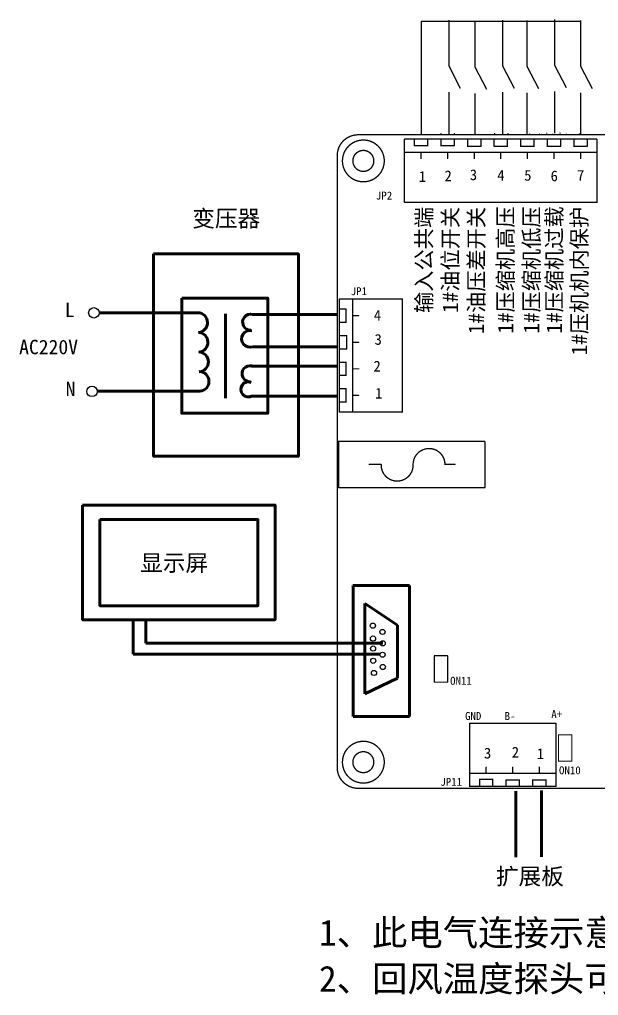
# Model space of a CAD drawing. Header units: millimetres. Extents: x -277 to 107, y 1682 to 1883.
# Drawn here: x -277.2 to -165.6, y 1681.7 to 1870 of the extents above; entities that cross this region are included whole.
import ezdxf
from ezdxf.enums import TextEntityAlignment as Align

# ---------------------------------------------------------------- set-up
doc = ezdxf.new("R2010")
doc.units = ezdxf.units.MM
doc.linetypes.add('ACAD_ISO07W100', pattern=[3, 0, -3])
for name, color, linetype in [('BOTTOMSOLDER', 250, 'Continuous'), ('KEEPOUTLAYER', 250, 'Continuous'), ('MECHANICAL1', 251, 'Continuous'), ('TOPOVERLAY', 250, 'Continuous')]:
    doc.layers.add(name, color=color, linetype=linetype)
doc.styles.get("Standard").update_dxf_attribs({"font": ''})
doc.styles.add('宋体', font='')
doc.styles.get('Standard').set_extended_font_data('SimSun')
doc.styles.get('宋体').set_extended_font_data('SimSun')

msp = doc.modelspace()

# ---------------------------------------------------------------- linework, layer by layer
at = {"layer": 'BOTTOMSOLDER', "color": 0, "linetype": 'Continuous'}
for p, q in [((-199.75, 1869.64), (-199.75, 1847.74)), ((-199.75, 1869.64), (-169.01, 1869.64)), ((-194.44, 1869.84), (-194.44, 1861.05)), ((-189.39, 1869.64), (-189.39, 1860.85)), ((-184.08, 1869.84), (-184.08, 1861.05)), ((-179.36, 1869.77), (-179.36, 1860.98)), ((-174.05, 1869.97), (-174.05, 1861.17)), ((-169.01, 1869.77), (-169.01, 1860.98)), ((-194.44, 1861.05), (-194.44, 1861.05)), ((-194.44, 1861.05), (-192.2, 1856.73)), ((-189.39, 1860.85), (-187.16, 1856.53)), ((-184.08, 1861.05), (-181.85, 1856.73)), ((-184.08, 1861.05), (-184.08, 1861.05)), ((-179.36, 1860.98), (-177.12, 1856.66)), ((-174.05, 1861.17), (-171.81, 1856.86)), ((-174.05, 1861.17), (-174.05, 1861.17)), ((-169.01, 1860.98), (-166.77, 1856.66)), ((-194.44, 1855.93), (-194.44, 1847.94)), ((-192.2, 1856.73), (-192.2, 1856.73)), ((-184.08, 1855.93), (-184.08, 1847.94)), ((-181.85, 1856.73), (-181.85, 1856.73)), ((-174.05, 1856.06), (-174.05, 1848.06)), ((-171.81, 1856.86), (-171.81, 1856.86)), ((-189.39, 1855.73), (-189.39, 1847.74)), ((-179.36, 1855.86), (-179.36, 1847.87)), ((-169.01, 1855.86), (-169.01, 1847.87))]:
    msp.add_line(p, q, dxfattribs=at)
at = {"layer": 'BOTTOMSOLDER', "color": 0, "linetype": 'Continuous', "lineweight": 80}
for p, q in [((-261.77, 1813.43), (-261.77, 1813.43)), ((-242.75, 1813.43), (-261.77, 1813.43)), ((-237.44, 1813.23), (-237.44, 1796.95)), ((-232.21, 1813.1), (-215.93, 1813.1)), ((-232.21, 1806.87), (-215.93, 1806.87)), ((-232.47, 1803.09), (-215.8, 1803.09)), ((-242.39, 1798.27), (-262.18, 1798.27)), ((-232.33, 1797.36), (-216, 1797.36)), ((-202, 1760.81), (-212.89, 1760.81)), ((-212.89, 1760.81), (-212.88, 1760.56)), ((-212.88, 1760.56), (-212.88, 1735.56)), ((-202, 1735.56), (-202, 1760.81)), ((-204.33, 1753.14), (-210.6, 1757.32)), ((-210.6, 1757.32), (-210.6, 1756.37)), ((-210.6, 1756.37), (-210.6, 1739.93)), ((-255.23, 1751.82), (-255.23, 1754.2)), ((-252.83, 1749.66), (-252.83, 1754.2)), ((-204.33, 1742.97), (-204.33, 1753.14)), ((-255.23, 1747.56), (-255.23, 1751.82)), ((-207.16, 1749.66), (-252.83, 1749.66)), ((-253.62, 1747.56), (-255.23, 1747.56)), ((-253.62, 1747.56), (-207.67, 1747.56)), ((-210.6, 1739.93), (-204.33, 1742.97)), ((-212.88, 1735.56), (-202, 1735.56)), ((-181.51, 1721.14), (-181.51, 1708.4)), ((-176.54, 1721.3), (-176.54, 1708.47))]:
    msp.add_line(p, q, dxfattribs=at)
for points in [[(-251.33, 1824.77), (-223.4, 1824.77), (-223.4, 1785.74), (-251.33, 1785.74)], [(-245.89, 1816.26), (-229.32, 1816.26), (-229.32, 1794.02), (-245.89, 1794.02)], [(-265.01, 1776.31), (-227.91, 1776.31), (-227.91, 1754.2), (-265.01, 1754.2)], [(-261.67, 1773.52), (-231.21, 1773.52), (-231.21, 1756.92), (-261.67, 1756.92)]]:
    msp.add_lwpolyline(points, close=True, dxfattribs=at)
at = {"layer": 'BOTTOMSOLDER', "color": 0, "linetype": 'Continuous'}
for centre, radius in [((-262.82, 1813.4), 1.01), ((-263.18, 1798.25), 1.01), ((-209.05, 1753.06), 0.498), ((-209.05, 1753.06), 0.498), ((-207.21, 1751.86), 0.498), ((-207.21, 1751.86), 0.498), ((-209.03, 1750.59), 0.498), ((-209.02, 1748.65), 0.498), ((-209.02, 1748.65), 0.498), ((-207.16, 1749.66), 0.498), ((-208.98, 1746.3), 0.498), ((-207.18, 1747.46), 0.498), ((-207.18, 1747.46), 0.498), ((-207.14, 1745.1), 0.498), ((-208.84, 1743.95), 0.498)]:
    msp.add_circle(centre, radius, dxfattribs=at)
at = {"layer": 'BOTTOMSOLDER', "color": 0, "linetype": 'Continuous', "lineweight": 80}
for centre, radius, start, end in [((-242.83, 1811.52), 1.91, 274.7493, 87.719), ((-232.6, 1811.59), 1.56, 75.508, 271.1748), ((-242.76, 1807.73), 1.91, 274.7493, 87.719), ((-232.76, 1808.37), 1.6, 77.2834, 290.2157), ((-242.67, 1803.94), 1.91, 274.7493, 87.719), ((-232.72, 1801.65), 1.56, 75.508, 271.1748), ((-242.55, 1800.17), 1.91, 274.7493, 87.719), ((-233.05, 1798.63), 1.46, 69.0435, 299.6845)]:
    msp.add_arc(centre, radius, start, end, dxfattribs=at)
at = {"layer": 'KEEPOUTLAYER', "color": 0, "const_width": 0.256}
for points in [[(-215.93, 1843.71, -0.414214), (-211.9, 1847.74)], [(-211.9, 1721.7, -0.414214), (-215.93, 1725.73)]]:
    msp.add_lwpolyline(points, format="xyb", dxfattribs=at)
at = {"layer": 'KEEPOUTLAYER', "color": 0}
for points, const_width in [([(-206.86, 1842.7, 1), (-214.92, 1842.7, 1)], 0.256), ([(-215.99, 1843.71, 1), (-215.87, 1843.71, 1)], 0.128), ([(-215.99, 1843.71, 1), (-215.87, 1843.71, 1)], 0.128), ([(-214.99, 1842.7, 1), (-214.86, 1842.7, 1)], 0.128), ([(-206.92, 1842.7, 1), (-206.79, 1842.7, 1)], 0.128), ([(-206.86, 1726.74, 1), (-214.92, 1726.74, 1)], 0.256), ([(-214.99, 1726.74, 1), (-214.86, 1726.74, 1)], 0.128), ([(-206.92, 1726.74, 1), (-206.79, 1726.74, 1)], 0.128), ([(-211.96, 1721.7, 1), (-211.83, 1721.7, 1)], 0.128), ([(-211.96, 1721.7, 1), (-211.83, 1721.7, 1)], 0.128)]:
    msp.add_lwpolyline(points, format="xyb", close=True, dxfattribs=dict(at, const_width=const_width))
at = {"layer": 'KEEPOUTLAYER', "color": 0, "const_width": 0.256}
for points in [[(-211.9, 1847.74), (82.53, 1847.74)], [(-215.93, 1725.73), (-215.93, 1843.71)], [(-211.9, 1721.7), (82.53, 1721.7)]]:
    msp.add_lwpolyline(points, dxfattribs=at)
at = {"layer": 'MECHANICAL1', "color": 0}
for points, const_width in [([(-208.87, 1842.7, 1), (-212.91, 1842.7, 1)], 0.256), ([(-212.97, 1842.7, 1), (-212.84, 1842.7, 1)], 0.128), ([(-208.94, 1842.7, 1), (-208.81, 1842.7, 1)], 0.128), ([(-208.87, 1726.74, 1), (-212.91, 1726.74, 1)], 0.256), ([(-212.97, 1726.74, 1), (-212.84, 1726.74, 1)], 0.128), ([(-208.94, 1726.74, 1), (-208.81, 1726.74, 1)], 0.128)]:
    msp.add_lwpolyline(points, format="xyb", close=True, dxfattribs=dict(at, const_width=const_width))
at = {"layer": 'TOPOVERLAY', "color": 0}
for points, const_width in [([(-203.03, 1846.9, 1), (-202.9, 1846.9, 1)], 0.128), ([(-203.03, 1846.9, 1), (-202.9, 1846.9, 1)], 0.128), ([(-201.11, 1846.9, 1), (-200.98, 1846.9, 1)], 0.128), ([(-198.55, 1846.9, 1), (-198.42, 1846.9, 1)], 0.128), ([(-195.99, 1847.94, 1), (-195.86, 1847.94, 1)], 0.128), ([(-193.43, 1847.94, 1), (-193.3, 1847.94, 1)], 0.128), ([(-190.87, 1846.78, 1), (-190.74, 1846.78, 1)], 0.128), ([(-188.31, 1846.78, 1), (-188.18, 1846.78, 1)], 0.128), ([(-185.74, 1846.78, 1), (-185.62, 1846.78, 1)], 0.128), ([(-185.64, 1847.94, 1), (-185.51, 1847.94, 1)], 0.128), ([(-183.18, 1846.78, 1), (-183.05, 1846.78, 1)], 0.128), ([(-183.07, 1847.94, 1), (-182.95, 1847.94, 1)], 0.128), ([(-180.62, 1846.78, 1), (-180.49, 1846.78, 1)], 0.128), ([(-179.43, 1847.87, 1), (-179.3, 1847.87, 1)], 0.128), ([(-179.43, 1847.87, 1), (-179.3, 1847.87, 1)], 0.128), ([(-178.91, 1847.87, 1), (-178.79, 1847.87, 1)], 0.128), ([(-178.91, 1847.87, 1), (-178.79, 1847.87, 1)], 0.128), ([(-178.06, 1846.78, 1), (-177.93, 1846.78, 1)], 0.128), ([(-176.99, 1847.87, 1), (-176.87, 1847.87, 1)], 0.128), ([(-175.6, 1848.06, 1), (-175.47, 1848.06, 1)], 0.128), ([(-175.5, 1846.78, 1), (-175.37, 1846.78, 1)], 0.128), ([(-174.43, 1847.87, 1), (-174.3, 1847.87, 1)], 0.128), ([(-173.04, 1848.06, 1), (-172.91, 1848.06, 1)], 0.128), ([(-172.94, 1846.78, 1), (-172.81, 1846.78, 1)], 0.128), ([(-171.87, 1847.87, 1), (-171.74, 1847.87, 1)], 0.128), ([(-170.38, 1846.78, 1), (-170.25, 1846.78, 1)], 0.128), ([(-169.31, 1847.87, 1), (-169.18, 1847.87, 1)], 0.128), ([(-167.82, 1846.78, 1), (-167.69, 1846.78, 1)], 0.128), ([(-201.11, 1845.62, 1), (-200.98, 1845.62, 1)], 0.128), ([(-201.11, 1845.62, 1), (-200.98, 1845.62, 1)], 0.128), ([(-198.55, 1845.62, 1), (-198.42, 1845.62, 1)], 0.128), ([(-198.55, 1845.62, 1), (-198.42, 1845.62, 1)], 0.128), ([(-195.99, 1845.62, 1), (-195.86, 1845.62, 1)], 0.128), ([(-195.99, 1845.62, 1), (-195.86, 1845.62, 1)], 0.128), ([(-193.43, 1845.62, 1), (-193.3, 1845.62, 1)], 0.128), ([(-193.43, 1845.62, 1), (-193.3, 1845.62, 1)], 0.128), ([(-190.87, 1845.49, 1), (-190.74, 1845.49, 1)], 0.128), ([(-190.87, 1845.49, 1), (-190.74, 1845.49, 1)], 0.128), ([(-188.31, 1845.49, 1), (-188.18, 1845.49, 1)], 0.128), ([(-188.31, 1845.49, 1), (-188.18, 1845.49, 1)], 0.128), ([(-185.74, 1845.49, 1), (-185.62, 1845.49, 1)], 0.128), ([(-185.74, 1845.49, 1), (-185.62, 1845.49, 1)], 0.128), ([(-183.18, 1845.49, 1), (-183.05, 1845.49, 1)], 0.128), ([(-183.18, 1845.49, 1), (-183.05, 1845.49, 1)], 0.128), ([(-180.62, 1845.49, 1), (-180.49, 1845.49, 1)], 0.128), ([(-180.62, 1845.49, 1), (-180.49, 1845.49, 1)], 0.128), ([(-178.06, 1845.49, 1), (-177.93, 1845.49, 1)], 0.128), ([(-178.06, 1845.49, 1), (-177.93, 1845.49, 1)], 0.128), ([(-175.5, 1845.49, 1), (-175.37, 1845.49, 1)], 0.128), ([(-175.5, 1845.49, 1), (-175.37, 1845.49, 1)], 0.128), ([(-172.94, 1845.49, 1), (-172.81, 1845.49, 1)], 0.128), ([(-172.94, 1845.49, 1), (-172.81, 1845.49, 1)], 0.128), ([(-170.38, 1845.49, 1), (-170.25, 1845.49, 1)], 0.128), ([(-170.38, 1845.49, 1), (-170.25, 1845.49, 1)], 0.128), ([(-167.82, 1845.49, 1), (-167.69, 1845.49, 1)], 0.128), ([(-167.82, 1845.49, 1), (-167.69, 1845.49, 1)], 0.128), ([(-215.99, 1844.09, 1), (-215.87, 1844.09, 1)], 0.128), ([(-203.03, 1844.34, 1), (-202.9, 1844.34, 1)], 0.128), ([(-199.83, 1844.34, 1), (-199.7, 1844.34, 1)], 0.128), ([(-199.83, 1843.19, 1), (-199.7, 1843.19, 1)], 0.128), ([(-194.71, 1844.34, 1), (-194.58, 1844.34, 1)], 0.128), ([(-194.71, 1843.19, 1), (-194.58, 1843.19, 1)], 0.128), ([(-189.59, 1844.34, 1), (-189.46, 1844.34, 1)], 0.128), ([(-189.59, 1843.19, 1), (-189.46, 1843.19, 1)], 0.128), ([(-184.46, 1844.34, 1), (-184.34, 1844.34, 1)], 0.128), ([(-184.46, 1843.19, 1), (-184.34, 1843.19, 1)], 0.128), ([(-182.54, 1844.34, 1), (-182.41, 1844.34, 1)], 0.128), ([(-181.26, 1844.34, 1), (-181.13, 1844.34, 1)], 0.128), ([(-179.34, 1844.34, 1), (-179.21, 1844.34, 1)], 0.128), ([(-179.34, 1843.19, 1), (-179.21, 1843.19, 1)], 0.128), ([(-174.22, 1844.34, 1), (-174.09, 1844.34, 1)], 0.128), ([(-174.22, 1843.19, 1), (-174.09, 1843.19, 1)], 0.128), ([(-169.1, 1844.34, 1), (-168.97, 1844.34, 1)], 0.128), ([(-169.1, 1843.19, 1), (-168.97, 1843.19, 1)], 0.128), ([(-165.9, 1844.34, 1), (-165.77, 1844.34, 1)], 0.128), ([(-203.03, 1834.74, 1), (-202.9, 1834.74, 1)], 0.128), ([(-203.03, 1834.74, 1), (-202.9, 1834.74, 1)], 0.128), ([(-165.9, 1834.74, 1), (-165.77, 1834.74, 1)], 0.128), ([(-165.9, 1834.74, 1), (-165.77, 1834.74, 1)], 0.128), ([(-215.58, 1816.04, 1), (-215.45, 1816.04, 1)], 0.128), ([(-215.58, 1816.04, 1), (-215.45, 1816.04, 1)], 0.128), ([(-213.02, 1816.04, 1), (-212.89, 1816.04, 1)], 0.128), ([(-203.42, 1816.04, 1), (-203.29, 1816.04, 1)], 0.128), ([(-203.42, 1816.04, 1), (-203.29, 1816.04, 1)], 0.128), ([(-215.58, 1814.12, 1), (-215.45, 1814.12, 1)], 0.128), ([(-214.3, 1814.12, 1), (-214.17, 1814.12, 1)], 0.128), ([(-214.3, 1814.12, 1), (-214.17, 1814.12, 1)], 0.128), ([(-213.02, 1812.84, 1), (-212.89, 1812.84, 1)], 0.128), ([(-211.87, 1812.84, 1), (-211.74, 1812.84, 1)], 0.128), ([(-215.58, 1811.56, 1), (-215.45, 1811.56, 1)], 0.128), ([(-214.3, 1811.56, 1), (-214.17, 1811.56, 1)], 0.128), ([(-214.3, 1811.56, 1), (-214.17, 1811.56, 1)], 0.128), ([(-215.45, 1809, 1), (-215.32, 1809, 1)], 0.128), ([(-214.17, 1809, 1), (-214.04, 1809, 1)], 0.128), ([(-214.17, 1809, 1), (-214.04, 1809, 1)], 0.128), ([(-213.02, 1807.72, 1), (-212.89, 1807.72, 1)], 0.128), ([(-211.87, 1807.72, 1), (-211.74, 1807.72, 1)], 0.128), ([(-215.45, 1806.44, 1), (-215.32, 1806.44, 1)], 0.128), ([(-214.17, 1806.44, 1), (-214.04, 1806.44, 1)], 0.128), ([(-214.17, 1806.44, 1), (-214.04, 1806.44, 1)], 0.128), ([(-215.58, 1803.88, 1), (-215.45, 1803.88, 1)], 0.128), ([(-214.3, 1803.88, 1), (-214.17, 1803.88, 1)], 0.128), ([(-214.3, 1803.88, 1), (-214.17, 1803.88, 1)], 0.128), ([(-215.58, 1801.32, 1), (-215.45, 1801.32, 1)], 0.128), ([(-214.3, 1801.32, 1), (-214.17, 1801.32, 1)], 0.128), ([(-214.3, 1801.32, 1), (-214.17, 1801.32, 1)], 0.128), ([(-213.02, 1802.6, 1), (-212.89, 1802.6, 1)], 0.128), ([(-211.87, 1802.6, 1), (-211.74, 1802.6, 1)], 0.128), ([(-215.58, 1798.75, 1), (-215.45, 1798.75, 1)], 0.128), ([(-214.3, 1798.75, 1), (-214.17, 1798.75, 1)], 0.128), ([(-214.3, 1798.75, 1), (-214.17, 1798.75, 1)], 0.128), ([(-213.02, 1797.47, 1), (-212.89, 1797.47, 1)], 0.128), ([(-211.87, 1797.47, 1), (-211.74, 1797.47, 1)], 0.128), ([(-215.58, 1796.19, 1), (-215.45, 1796.19, 1)], 0.128), ([(-214.3, 1796.19, 1), (-214.17, 1796.19, 1)], 0.128), ([(-214.3, 1796.19, 1), (-214.17, 1796.19, 1)], 0.128), ([(-215.58, 1794.27, 1), (-215.45, 1794.27, 1)], 0.128), ([(-215.58, 1794.27, 1), (-215.45, 1794.27, 1)], 0.128), ([(-213.02, 1794.27, 1), (-212.89, 1794.27, 1)], 0.128), ([(-203.42, 1794.27, 1), (-203.29, 1794.27, 1)], 0.128), ([(-203.42, 1794.27, 1), (-203.29, 1794.27, 1)], 0.128), ([(-215.71, 1788.64, 1), (-215.58, 1788.64, 1)], 0.128), ([(-215.71, 1788.64, 1), (-215.58, 1788.64, 1)], 0.128), ([(-209.82, 1784.16, 1), (-209.69, 1784.16, 1)], 0.128), ([(-207.51, 1784.16, 1), (-207.39, 1784.16, 1)], 0.128), ([(-207.51, 1784.16, 1), (-207.39, 1784.16, 1)], 0.128), ([(-201.37, 1784.16, 1), (-201.24, 1784.16, 1)], 0.128), ([(-201.37, 1784.16, 1), (-201.24, 1784.16, 1)], 0.128), ([(-195.22, 1784.16, 1), (-195.09, 1784.16, 1)], 0.128), ([(-195.22, 1784.16, 1), (-195.09, 1784.16, 1)], 0.128), ([(-193.3, 1784.16, 1), (-193.17, 1784.16, 1)], 0.128), ([(-215.71, 1779.67, 1), (-215.58, 1779.67, 1)], 0.128), ([(-215.71, 1779.67, 1), (-215.58, 1779.67, 1)], 0.128), ([(-187.54, 1779.67, 1), (-187.41, 1779.67, 1)], 0.128), ([(-187.54, 1779.67, 1), (-187.41, 1779.67, 1)], 0.128), ([(-197.26, 1747.28, 1), (-197.15, 1747.28, 1)], 0.101), ([(-197.26, 1747.28, 1), (-197.15, 1747.28, 1)], 0.101), ([(-194.69, 1747.28, 1), (-194.59, 1747.28, 1)], 0.101), ([(-194.69, 1747.28, 1), (-194.59, 1747.28, 1)], 0.101), ([(-197.26, 1742.15, 1), (-197.15, 1742.15, 1)], 0.101), ([(-197.26, 1742.15, 1), (-197.15, 1742.15, 1)], 0.101), ([(-194.69, 1742.15, 1), (-194.59, 1742.15, 1)], 0.101), ([(-194.69, 1742.15, 1), (-194.59, 1742.15, 1)], 0.101), ([(-190.48, 1734.21, 1), (-190.35, 1734.21, 1)], 0.128), ([(-190.48, 1734.21, 1), (-190.35, 1734.21, 1)], 0.128), ([(-173.83, 1734.21, 1), (-173.71, 1734.21, 1)], 0.128), ([(-173.83, 1734.21, 1), (-173.71, 1734.21, 1)], 0.128), ([(-173.31, 1732.04, 1), (-173.21, 1732.04, 1)], 0.101), ([(-173.31, 1732.04, 1), (-173.21, 1732.04, 1)], 0.101), ([(-170.75, 1732.04, 1), (-170.65, 1732.04, 1)], 0.101), ([(-170.75, 1732.04, 1), (-170.65, 1732.04, 1)], 0.101), ([(-173.31, 1726.92, 1), (-173.21, 1726.92, 1)], 0.101), ([(-173.31, 1726.92, 1), (-173.21, 1726.92, 1)], 0.101), ([(-170.75, 1726.92, 1), (-170.65, 1726.92, 1)], 0.101), ([(-170.75, 1726.92, 1), (-170.65, 1726.92, 1)], 0.101), ([(-190.48, 1724.61, 1), (-190.35, 1724.61, 1)], 0.128), ([(-187.28, 1725.76, 1), (-187.15, 1725.76, 1)], 0.128), ([(-187.28, 1724.61, 1), (-187.15, 1724.61, 1)], 0.128), ([(-182.16, 1725.76, 1), (-182.03, 1725.76, 1)], 0.128), ([(-182.16, 1724.61, 1), (-182.03, 1724.61, 1)], 0.128), ([(-177.04, 1725.76, 1), (-176.91, 1725.76, 1)], 0.128), ([(-177.04, 1724.61, 1), (-176.91, 1724.61, 1)], 0.128), ([(-173.83, 1724.61, 1), (-173.71, 1724.61, 1)], 0.128), ([(-188.56, 1723.46, 1), (-188.43, 1723.46, 1)], 0.128), ([(-188.56, 1723.46, 1), (-188.43, 1723.46, 1)], 0.128), ([(-188.56, 1722.18, 1), (-188.43, 1722.18, 1)], 0.128), ([(-186, 1723.46, 1), (-185.87, 1723.46, 1)], 0.128), ([(-186, 1723.46, 1), (-185.87, 1723.46, 1)], 0.128), ([(-186, 1722.18, 1), (-185.87, 1722.18, 1)], 0.128), ([(-183.44, 1723.33, 1), (-183.31, 1723.33, 1)], 0.128), ([(-183.44, 1723.33, 1), (-183.31, 1723.33, 1)], 0.128), ([(-180.88, 1723.33, 1), (-180.75, 1723.33, 1)], 0.128), ([(-180.88, 1723.33, 1), (-180.75, 1723.33, 1)], 0.128), ([(-178.32, 1723.33, 1), (-178.19, 1723.33, 1)], 0.128), ([(-178.32, 1723.33, 1), (-178.19, 1723.33, 1)], 0.128), ([(-175.76, 1723.33, 1), (-175.63, 1723.33, 1)], 0.128), ([(-175.76, 1723.33, 1), (-175.63, 1723.33, 1)], 0.128), ([(-212.35, 1721.7, 1), (-212.22, 1721.7, 1)], 0.128), ([(-190.48, 1722.05, 1), (-190.35, 1722.05, 1)], 0.128), ([(-190.48, 1722.05, 1), (-190.35, 1722.05, 1)], 0.128), ([(-183.44, 1722.05, 1), (-183.31, 1722.05, 1)], 0.128), ([(-180.88, 1722.05, 1), (-180.75, 1722.05, 1)], 0.128), ([(-178.32, 1722.05, 1), (-178.19, 1722.05, 1)], 0.128), ([(-175.76, 1722.05, 1), (-175.63, 1722.05, 1)], 0.128), ([(-173.83, 1722.05, 1), (-173.71, 1722.05, 1)], 0.128), ([(-173.83, 1722.05, 1), (-173.71, 1722.05, 1)], 0.128)]:
    msp.add_lwpolyline(points, format="xyb", close=True, dxfattribs=dict(at, const_width=const_width))
for points, const_width in [([(-202.97, 1846.9), (-165.83, 1846.9)], 0.256), ([(-202.97, 1834.74), (-202.97, 1846.9)], 0.256), ([(-201.05, 1845.62), (-201.05, 1846.9)], 0.256), ([(-198.49, 1845.62), (-198.49, 1846.9)], 0.256), ([(-195.92, 1845.62), (-195.92, 1846.9)], 0.256), ([(-193.36, 1845.62), (-193.36, 1846.9)], 0.256), ([(-190.8, 1845.49), (-190.8, 1846.78)], 0.256), ([(-188.24, 1845.49), (-188.24, 1846.78)], 0.256), ([(-185.68, 1845.49), (-185.68, 1846.78)], 0.256), ([(-183.12, 1845.49), (-183.12, 1846.78)], 0.256), ([(-180.56, 1845.49), (-180.56, 1846.78)], 0.256), ([(-178, 1845.49), (-178, 1846.78)], 0.256), ([(-175.44, 1845.49), (-175.44, 1846.78)], 0.256), ([(-172.87, 1845.49), (-172.87, 1846.78)], 0.256), ([(-170.31, 1845.49), (-170.31, 1846.78)], 0.256), ([(-167.75, 1845.49), (-167.75, 1846.78)], 0.256), ([(-165.83, 1834.74), (-165.83, 1846.9)], 0.256), ([(-201.05, 1845.62), (-198.49, 1845.62)], 0.256), ([(-195.92, 1845.62), (-193.36, 1845.62)], 0.256), ([(-190.8, 1845.49), (-188.24, 1845.49)], 0.256), ([(-185.68, 1845.49), (-183.12, 1845.49)], 0.256), ([(-180.56, 1845.49), (-178, 1845.49)], 0.256), ([(-175.44, 1845.49), (-172.87, 1845.49)], 0.256), ([(-170.31, 1845.49), (-167.75, 1845.49)], 0.256), ([(-202.97, 1844.34), (-181.2, 1844.34)], 0.256), ([(-199.77, 1843.19), (-199.77, 1844.34)], 0.256), ([(-194.64, 1843.19), (-194.64, 1844.34)], 0.256), ([(-189.52, 1843.19), (-189.52, 1844.34)], 0.256), ([(-184.4, 1843.19), (-184.4, 1844.34)], 0.256), ([(-182.48, 1844.34), (-165.83, 1844.34)], 0.256), ([(-179.28, 1843.19), (-179.28, 1844.34)], 0.256), ([(-174.16, 1843.19), (-174.16, 1844.34)], 0.256), ([(-169.03, 1843.19), (-169.03, 1844.34)], 0.256), ([(-202.97, 1834.74), (-165.83, 1834.74)], 0.256), ([(-215.52, 1794.27), (-215.52, 1816.04)], 0.256), ([(-215.52, 1816.04), (-203.35, 1816.04)], 0.256), ([(-212.96, 1794.27), (-212.96, 1816.04)], 0.256), ([(-203.35, 1794.27), (-203.35, 1816.04)], 0.256), ([(-215.52, 1814.12), (-214.24, 1814.12)], 0.256), ([(-214.24, 1811.56), (-214.24, 1814.12)], 0.256), ([(-212.96, 1812.84), (-211.8, 1812.84)], 0.256), ([(-215.52, 1811.56), (-214.24, 1811.56)], 0.256), ([(-215.39, 1809), (-214.11, 1809)], 0.256), ([(-214.11, 1806.44), (-214.11, 1809)], 0.256), ([(-212.96, 1807.72), (-211.8, 1807.72)], 0.256), ([(-215.39, 1806.44), (-214.11, 1806.44)], 0.256), ([(-215.52, 1803.88), (-214.24, 1803.88)], 0.256), ([(-214.24, 1801.32), (-214.24, 1803.88)], 0.256), ([(-215.52, 1801.32), (-214.24, 1801.32)], 0.256), ([(-212.96, 1802.6), (-211.8, 1802.6)], 0.256), ([(-215.52, 1798.75), (-214.24, 1798.75)], 0.256), ([(-214.24, 1796.19), (-214.24, 1798.75)], 0.256), ([(-212.96, 1797.47), (-211.8, 1797.47)], 0.256), ([(-215.52, 1796.19), (-214.24, 1796.19)], 0.256), ([(-215.52, 1794.27), (-203.35, 1794.27)], 0.256), ([(-215.64, 1779.67), (-215.64, 1788.64)], 0.256), ([(-215.64, 1788.64), (-187.47, 1788.64)], 0.256), ([(-187.47, 1779.67), (-187.47, 1788.64)], 0.256), ([(-209.75, 1784.16), (-207.45, 1784.16)], 0.256), ([(-195.16, 1784.16), (-193.24, 1784.16)], 0.256), ([(-215.64, 1779.67), (-187.47, 1779.67)], 0.256), ([(-197.21, 1747.28), (-194.64, 1747.28)], 0.202), ([(-197.21, 1742.15), (-197.21, 1747.28)], 0.202), ([(-194.64, 1742.15), (-194.64, 1747.28)], 0.202), ([(-197.21, 1742.15), (-194.64, 1742.15)], 0.202), ([(-190.42, 1722.05), (-190.42, 1734.21)], 0.256), ([(-190.42, 1734.21), (-173.77, 1734.21)], 0.256), ([(-173.77, 1722.05), (-173.77, 1734.21)], 0.256), ([(-173.26, 1732.04), (-170.7, 1732.04)], 0.202), ([(-173.26, 1726.92), (-173.26, 1732.04)], 0.202), ([(-170.7, 1726.92), (-170.7, 1732.04)], 0.202), ([(-173.26, 1726.92), (-170.7, 1726.92)], 0.202), ([(-190.42, 1724.61), (-173.77, 1724.61)], 0.256), ([(-187.22, 1724.61), (-187.22, 1725.76)], 0.256), ([(-182.09, 1724.61), (-182.09, 1725.76)], 0.256), ([(-176.97, 1724.61), (-176.97, 1725.76)], 0.256), ([(-188.5, 1722.18), (-188.5, 1723.46)], 0.256), ([(-188.5, 1723.46), (-185.94, 1723.46)], 0.256), ([(-185.94, 1722.18), (-185.94, 1723.46)], 0.256), ([(-183.38, 1722.05), (-183.38, 1723.33)], 0.256), ([(-183.38, 1723.33), (-180.81, 1723.33)], 0.256), ([(-180.81, 1722.05), (-180.81, 1723.33)], 0.256), ([(-178.25, 1723.33), (-175.69, 1723.33)], 0.256), ([(-178.25, 1722.05), (-178.25, 1723.33)], 0.256), ([(-175.69, 1722.05), (-175.69, 1723.33)], 0.256), ([(-190.42, 1722.05), (-173.77, 1722.05)], 0.256)]:
    msp.add_lwpolyline(points, dxfattribs=dict(at, const_width=const_width))
at = {"layer": 'TOPOVERLAY', "color": 0, "const_width": 0.256}
for points in [[(-201.3, 1784.16, -1), (-195.16, 1784.16)], [(-201.3, 1784.16, -1.042534), (-207.45, 1784.16)]]:
    msp.add_lwpolyline(points, format="xyb", dxfattribs=at)

# ---------------------------------------------------------------- texts
at = {"linetype": 'ACAD_ISO07W100'}
for s, p in [('输入公共端', (-200.71, 1833.83)), ('1#油位开关', (-195.62, 1833.83)), ('1#油压差开关', (-190.62, 1833.83)), ('1#压缩机高压', (-184.99, 1833.93)), ('1#压缩机低压', (-179.99, 1833.93)), ('1#压机机内保护', (-170.76, 1833.83))]:
    msp.add_text(s, height=3, rotation=90, dxfattribs=at).set_placement(p, align=Align.TOP_RIGHT)
at = {"color": 7, "linetype": 'ACAD_ISO07W100'}
msp.add_text('1#压缩机过载', height=3, rotation=90, dxfattribs=at).set_placement((-175.6, 1833.94), align=Align.TOP_RIGHT)
at = {"color": 0, "style": '宋体'}
for s, p in [('1、此电气连接示意图仅供参考；', (-219.44, 1691.36)), ('2、回风温度探头可以采用热敏探头（接JP10-9），也可以采用温度变送器（接JP9-1）。', (-219.44, 1682.48))]:
    msp.add_text(s, height=5, dxfattribs=at).set_placement(p)
at = {"layer": 'BOTTOMSOLDER', "color": 0, "linetype": 'Continuous', "attachment_point": 1}
for s, insert, char_height, width in [('{\\fSimSun|b0|i0|c134|p54;变压器}', (-243.86, 1833.2), 3.2014, 20.7876), ('L', (-268.43, 1815.35), 2.78, 0.9424), ('AC220V', (-277.23, 1808.2), 2.781, 0.9424), ('N', (-268.26, 1800.11), 2.78, 0.9424), ('{\\fSimSun|b0|i0|c134|p54;显示屏}', (-253.9, 1766.79), 3.2014, 20.7876), ('{\\fSimSun|b0|i0|c134|p54;扩展板}', (-185.34, 1706.33), 3.2014, 20.7876)]:
    msp.add_mtext(s, dxfattribs=dict(at, insert=insert, char_height=char_height, width=width))
at = {"layer": 'TOPOVERLAY', "color": 0}
for s, height, p in [('2', 2.07, (-195.25, 1838.78)), ('3', 2.07, (-190.37, 1838.99)), ('4', 2.07, (-185.08, 1838.89)), ('5', 2.07, (-179.89, 1838.89)), ('6', 2.07, (-174.8, 1838.78)), ('7', 2.07, (-169.71, 1838.89)), ('1 ', 2.074, (-200.2, 1838.65)), ('4', 2.07, (-208.87, 1811.89)), ('3', 2.07, (-208.73, 1807.24)), ('2', 2.07, (-208.94, 1802.08)), ('1', 2.07, (-208.61, 1796.86)), ('3', 2.07, (-187.65, 1727.45)), ('2', 2.07, (-182.28, 1727.63)), ('1 ', 2.074, (-177.45, 1727.35)), ('JP11', 1.537, (-196.05, 1722.18))]:
    msp.add_text(s, height=height, dxfattribs=at).set_placement(p)
for s, p in [('JP2', (-208.47, 1835.25)), ('JP1', (-213.34, 1816.81)), ('ON11', (-194.16, 1741.67)), ('GND', (-191.29, 1734.88)), ('B-', (-183.66, 1734.86)), ('A+', (-174.67, 1735.24)), ('ON10', (-173.18, 1724.41))]:
    msp.add_text(s, height=1.537, rotation=360, dxfattribs=at).set_placement(p)

doc.saveas('drawing.dxf')
